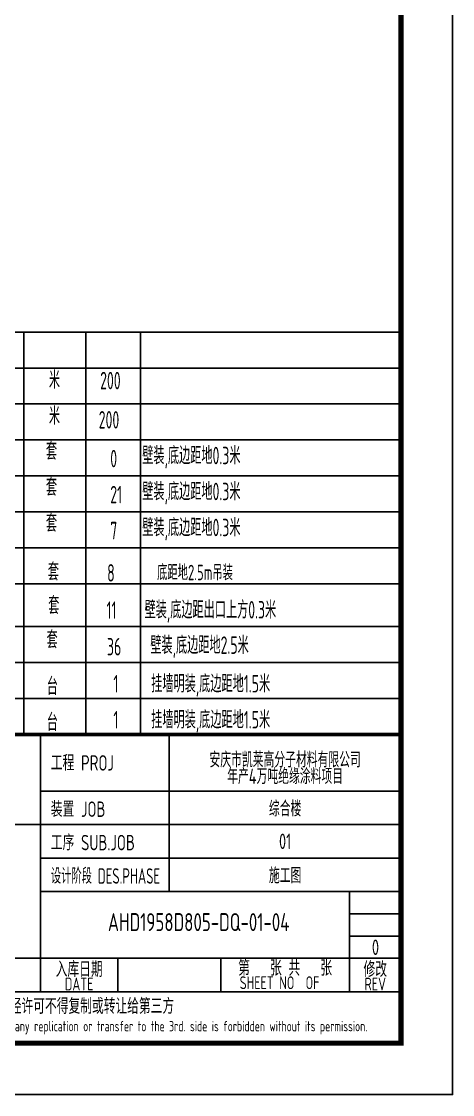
# Model space of a CAD drawing. Extents: x 6250600 to 6678662, y -692028 to -290561.
# Drawn here: x 6524295 to 6532665, y -372379 to -351508 of the extents above; entities that cross this region are included whole.
import ezdxf
from ezdxf.enums import TextEntityAlignment as Align

# ---------------------------------------------------------------- set-up
doc = ezdxf.new("R2010")
doc.units = 0
doc.header["$LTSCALE"] = 1000
doc.header["$MEASUREMENT"] = 0
doc.layers.get('0').update_dxf_attribs({"linetype": 'CONTINUOUS'})
for name, color, linetype in [('AXIS', 3, 'CONTINUOUS'), ('PUB_TEXT', 7, 'CONTINUOUS'), ('PUB_TITLE', 4, 'CONTINUOUS'), ('TEL_TAB', 7, 'CONTINUOUS')]:
    doc.layers.add(name, color=color, linetype=linetype)
doc.styles.add('AHD', font='sceie.shx', dxfattribs={"width": 0.7, "bigfont": 'sceic.shx'})
doc.styles.add('sceic', font='sceie.shx', dxfattribs={"width": 0.8, "bigfont": 'sceic.shx'})
doc.styles.add('sceie', font='sceie.shx', dxfattribs={"width": 0.7, "bigfont": 'sceic.shx'})
doc.styles.add('TSSD_Rein', font='Tssdeng.shx', dxfattribs={"width": 0.7, "bigfont": 'hztxt.shx'})

msp = doc.modelspace()

# ---------------------------------------------------------------- linework, layer by layer
for p, q in [((6524665, -370378.7), (6524665, -365378.7)), ((6527165, -368428.7), (6527165, -365378.7)), ((6531665, -371378.7), (6531665, -365378.7)), ((6524665, -366478.7), (6531665, -366478.7)), ((6513665, -367128.7), (6531665, -367128.7)), ((6524665, -367778.7), (6531665, -367778.7)), ((6524665, -368428.7), (6531665, -368428.7)), ((6530665, -370378.7), (6530665, -368428.7)), ((6530665, -368862.1), (6531665, -368862.1)), ((6530665, -369295.4), (6531665, -369295.4)), ((6513665, -369728.7), (6531665, -369728.7)), ((6526165, -370378.7), (6526165, -369728.7)), ((6528165, -370378.7), (6528165, -369728.7)), ((6513665, -370378.7), (6531665, -370378.7)), ((6513665, -371378.7), (6531665, -371378.7))]:
    msp.add_line(p, q)
msp.add_lwpolyline([(6531665, -365378.7, 70, 70, 0), (6513665, -365378.7, 70, 70, 0), (6513665, -371378.7, 0, 0, 0)], format="xyseb")
at = {"layer": 'PUB_TITLE', "color": 4}
msp.add_lwpolyline([(6473265, -372378.7), (6532665, -372378.7), (6532665, -330378.7), (6473265, -330378.7)], close=True, dxfattribs=at)
at = {"layer": 'PUB_TITLE', "color": 4, "const_width": 100}
msp.add_lwpolyline([(6475765, -371378.7), (6531665, -371378.7), (6531665, -331378.7), (6475765, -331378.7)], close=True, dxfattribs=at)
at = {"layer": 'TEL_TAB', "color": 0, "linetype": 'ByBlock'}
for p, q in [((6524341.6, -357548), (6524341.6, -364678.7)), ((6525541.6, -357548), (6525541.6, -365378.7)), ((6526604.1, -357548), (6526604.2, -365378.7)), ((6513665, -362447.9), (6531665, -362447.9)), ((6513665, -363278.7), (6531665, -363278.7)), ((6524341.6, -363278.7), (6524341.6, -364678.7)), ((6524341.6, -363278.7), (6524341.6, -364678.7)), ((6525541.6, -363278.7), (6525541.6, -364678.7)), ((6525541.6, -363278.7), (6525541.6, -364678.7)), ((6513665, -363978.7), (6531665, -363978.7)), ((6513665, -364678.7), (6531665, -364678.7)), ((6513665, -364678.7), (6531665, -364678.7)), ((6513665, -364678.7), (6531665, -364678.7)), ((6513665, -364678.7), (6531665, -364678.7)), ((6524341.6, -364678.7), (6524341.6, -365378.7)), ((6524341.6, -364678.7), (6524341.6, -365378.7))]:
    msp.add_line(p, q, dxfattribs=at)
for points in [[(6513664.7, -357548), (6531648.3, -357548)], [(6513664.9, -358248), (6531648.5, -358248)], [(6513664.9, -358948), (6531648.5, -358948)], [(6513665, -359648), (6531648.5, -359648)], [(6513665, -360348), (6531648.5, -360348)], [(6513665, -361048), (6531648.5, -361048)], [(6513665, -361748), (6531648.5, -361747.9)], [(6513665, -361748), (6531648.5, -361747.9)], [(6513665, -362447.9), (6531648.5, -362447.9)]]:
    msp.add_lwpolyline(points, dxfattribs=at)

# ---------------------------------------------------------------- texts
at = {"style": 'AHD'}
for s, width, p in [('工程 PROJ', 0.8, (6524865, -366078.7)), ('工程 PROJ', 0.8, (6524865, -366078.7)), ('装置 JOB', 0.8, (6524865, -366978.7)), ('装置 JOB', 0.8, (6524865, -366978.7)), ('工序 SUB.JOB', 0.8, (6524865, -367628.7)), ('工序 SUB.JOB', 0.8, (6524865, -367628.7)), ('设计阶段 DES.PHASE', 0.7, (6524865, -368278.7)), ('设计阶段 DES.PHASE', 0.7, (6524865, -368278.7))]:
    msp.add_text(s, height=300, dxfattribs=dict(at, width=width)).set_placement(p)
at = {"style": 'AHD', "width": 0.8}
for s, height, p in [('入库日期', 300, (6525415, -369928.7)), ('入库日期', 300, (6525415, -369928.7)), ('第   张 共   张', 300, (6529415, -369903.7)), ('修改', 300, (6531165, -369928.7)), ('修改', 300, (6531165, -369928.7)), ('DATE', 250, (6525415, -370228.7)), ('DATE', 250, (6525415, -370228.7)), ('SHEET NO  OF  ', 250, (6529415, -370203.7)), ('SHEET NO  OF  ', 250, (6529415, -370203.7)), ('REV', 250, (6531165, -370228.7)), ('REV', 250, (6531165, -370228.7)), ('本文件专有权属安徽华东化工医药工程有限责任公司所有,未经许可不得复制或转让给第三方', 300, (6522665, -370678.7)), ('本文件专有权属安徽华东化工医药工程有限责任公司所有,未经许可不得复制或转让给第三方', 300, (6522665, -370678.7)), ('The proprietary right of this document belongs to Anhui Huadong Chemical And Medical Engineering  Co.,Ltd.  and any replication or transfer to the 3rd. side is forbidden without its permission. ', 200, (6522665, -371078.7)), ('The proprietary right of this document belongs to Anhui Huadong Chemical And Medical Engineering  Co.,Ltd.  and any replication or transfer to the 3rd. side is forbidden without its permission. ', 200, (6522665, -371078.7))]:
    msp.add_text(s, height=height, dxfattribs=at).set_placement(p, align=Align.MIDDLE)
at = {"width": 0.8}
for tag, text, height, style, p in [('AHD1958D805-DQ-01-04', '200320-02-040', 350, 'sceie', (6527735.7, -369025)), ('0', '0', 300, 'AHD', (6531169, -369514.8)), ('0', '0', 300, 'AHD', (6531169, -369514.8))]:
    msp.add_attdef(tag, text=text, height=height, dxfattribs=dict(at, style=style)).set_placement(p, align=Align.MIDDLE)
at = {"layer": 'AXIS', "style": 'TSSD_Rein', "width": 0.7}
for s, p in [('安庆市凯莱高分子材料有限公司', (6529415, -365851.1)), ('年产4万吨绝缘涂料项目', (6529415, -366174.2)), ('综合楼', (6529415, -366803.7)), ('01', (6529415, -367453.7)), ('施工图', (6529415, -368103.7))]:
    msp.add_text(s, height=300, dxfattribs=at).set_placement(p, align=Align.MIDDLE)
at = {"layer": 'PUB_TEXT', "style": 'sceie', "width": 0.7}
msp.add_text('底距地2.5m吊装', height=300, dxfattribs=at).set_placement((6526929.7, -362375.5))
at = {"layer": 'TEL_TAB', "color": 0, "linetype": 'ByBlock', "style": 'sceic', "width": 0.67}
for s, p in [('米', (6524826.6, -358647.2)), ('200', (6525822, -358662.6)), ('套', (6524768.9, -360037.6)), ('壁装,底边距地0.3米', (6526640.1, -360119.9)), ('0', (6526018.4, -360179.7)), ('套', (6524768.9, -360737.6)), ('壁装,底边距地0.3米', (6526640.1, -360819.9)), ('套', (6524768.9, -361437.6)), ('7', (6526018.4, -361579.7)), ('壁装,底边距地0.3米', (6526640.1, -361519.9)), ('套', (6524805.1, -362382.3)), ('8', (6525958.3, -362402.3)), ('套', (6524813.1, -363037.9)), ('11', (6525947.3, -363128.4)), ('壁装,底边距出口上方0.3米', (6526684.3, -363120.2)), ('套', (6524782.8, -363702.8)), ('36', (6525955.3, -363838)), ('壁装,底边距地2.5米', (6526796.8, -363807.8)), ('挂墙明装,底边距地1.5米', (6526814.5, -364558.7)), ('台', (6524786.7, -364608.7)), ('1', (6526079.9, -364558.7)), ('台', (6524786.7, -365308.7)), ('1', (6526079.9, -365258.7)), ('挂墙明装,底边距地1.5米', (6526814.5, -365258.7))]:
    msp.add_text(s, height=340, dxfattribs=at).set_placement(p)
at = {"layer": 'TEL_TAB', "color": 1, "linetype": 'ByBlock', "style": 'sceic', "width": 0.67}
for s, p in [('米', (6524826.6, -359347.2)), ('200', (6525794.9, -359425.4)), ('21', (6526018.4, -360879.7))]:
    msp.add_text(s, height=340, dxfattribs=at).set_placement(p)

doc.saveas('drawing.dxf')
